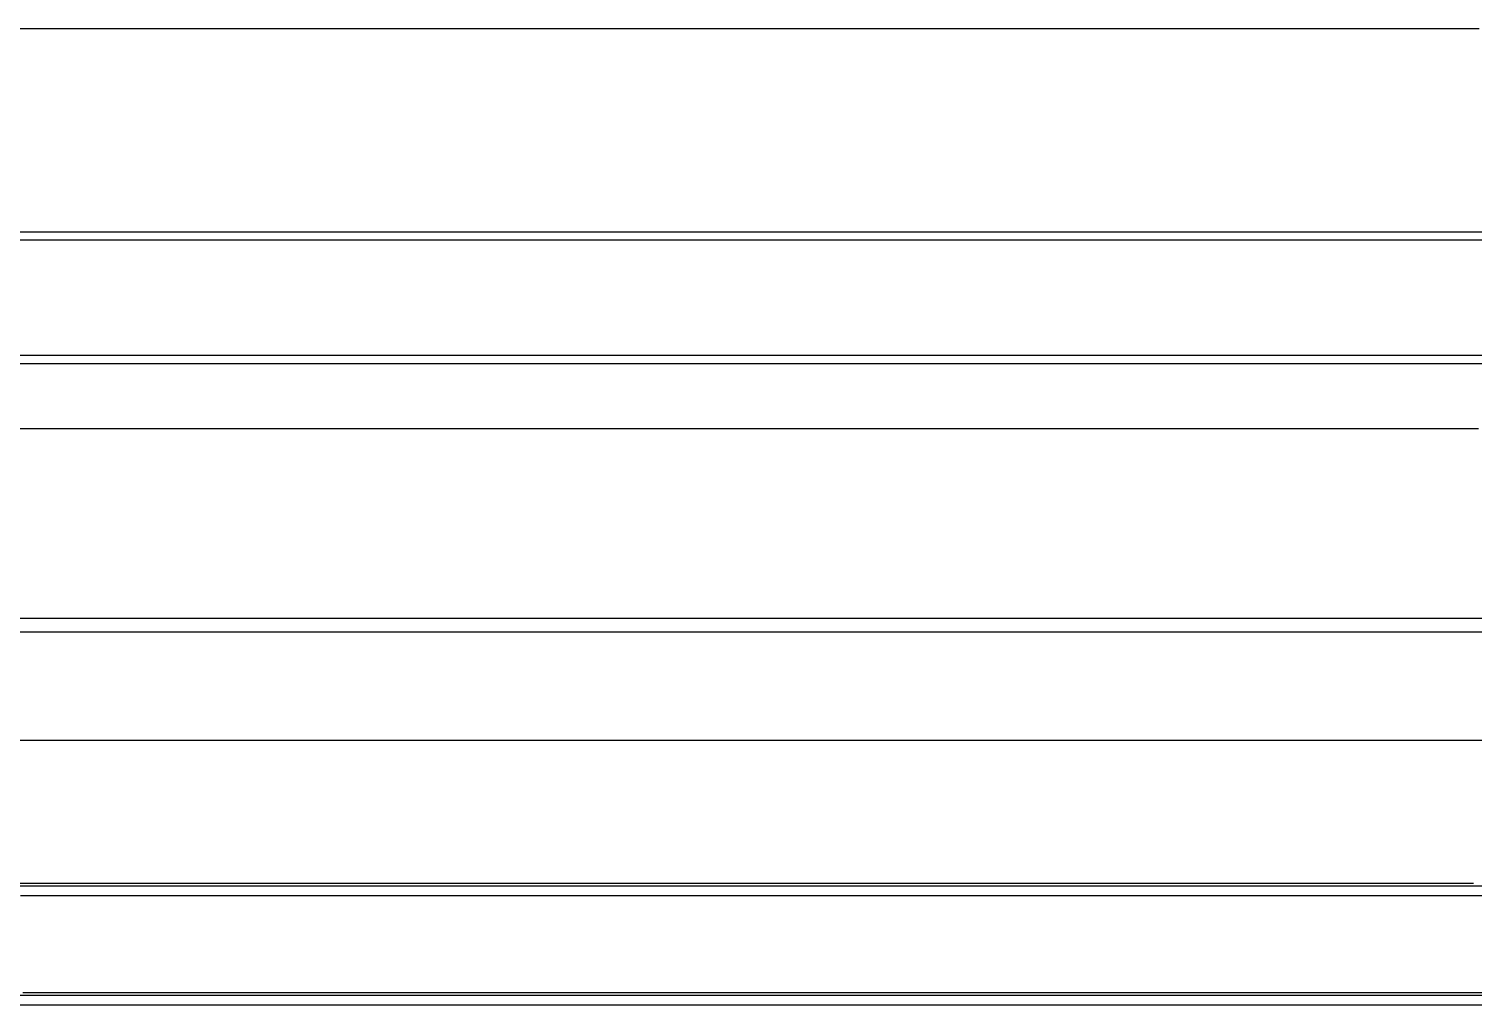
# Model space of a CAD drawing. Header units: millimetres. Extents: x 10 to 287, y 10 to 410.
# Drawn here: x 163.59 to 204.68, y 266.65 to 294.43 of the extents above; entities that cross this region are included whole.
import ezdxf

# ---------------------------------------------------------------- set-up
doc = ezdxf.new("R2010")
doc.units = ezdxf.units.MM
doc.header["$MEASUREMENT"] = 0
doc.layers.add('DIBUJO', color=7, linetype='Continuous')

msp = doc.modelspace()

# ---------------------------------------------------------------- linework, layer by layer
at = {"layer": 'DIBUJO'}
for p, q in [((164.88, 294.427), (162.657, 294.427)), ((167.1, 294.427), (164.88, 294.427)), ((169.32, 294.427), (167.1, 294.427)), ((171.543, 294.427), (169.32, 294.427)), ((173.763, 294.427), (171.543, 294.427)), ((175.983, 294.427), (173.763, 294.427)), ((178.202, 294.427), (175.983, 294.427)), ((180.426, 294.427), (178.202, 294.427)), ((182.646, 294.427), (180.426, 294.427)), ((184.866, 294.427), (182.646, 294.427)), ((187.085, 294.427), (184.866, 294.427)), ((189.309, 294.427), (187.085, 294.427)), ((191.529, 294.427), (189.309, 294.427)), ((193.748, 294.427), (191.529, 294.427)), ((195.972, 294.427), (193.748, 294.427)), ((198.192, 294.427), (195.972, 294.427)), ((200.411, 294.427), (198.192, 294.427)), ((202.631, 294.427), (200.411, 294.427)), ((204.855, 294.427), (202.631, 294.427)), ((163.751, 288.646), (161.527, 288.646)), ((165.971, 288.646), (163.751, 288.646)), ((168.191, 288.646), (165.971, 288.646)), ((170.414, 288.646), (168.191, 288.646)), ((172.634, 288.646), (170.414, 288.646)), ((174.854, 288.646), (172.634, 288.646)), ((177.073, 288.646), (174.854, 288.646)), ((179.297, 288.646), (177.073, 288.646)), ((181.517, 288.646), (179.297, 288.646)), ((183.736, 288.646), (181.517, 288.646)), ((185.956, 288.646), (183.736, 288.646)), ((188.18, 288.646), (185.956, 288.646)), ((190.4, 288.646), (188.18, 288.646)), ((192.619, 288.646), (190.4, 288.646)), ((194.843, 288.646), (192.619, 288.646)), ((197.063, 288.646), (194.843, 288.646)), ((199.282, 288.646), (197.063, 288.646)), ((201.502, 288.646), (199.282, 288.646)), ((203.726, 288.646), (201.502, 288.646)), ((205.945, 288.646), (203.726, 288.646)), ((163.751, 288.415), (161.527, 288.415)), ((165.971, 288.415), (163.751, 288.415)), ((168.191, 288.415), (165.971, 288.415)), ((170.414, 288.415), (168.191, 288.415)), ((172.634, 288.415), (170.414, 288.415)), ((174.854, 288.415), (172.634, 288.415)), ((177.073, 288.415), (174.854, 288.415)), ((179.297, 288.415), (177.073, 288.415)), ((181.517, 288.415), (179.297, 288.415)), ((183.736, 288.415), (181.517, 288.415)), ((185.956, 288.415), (183.736, 288.415)), ((188.18, 288.415), (185.956, 288.415)), ((190.4, 288.415), (188.18, 288.415)), ((192.619, 288.415), (190.4, 288.415)), ((194.843, 288.415), (192.619, 288.415)), ((197.063, 288.415), (194.843, 288.415)), ((199.282, 288.415), (197.063, 288.415)), ((201.502, 288.415), (199.282, 288.415)), ((203.726, 288.415), (201.502, 288.415)), ((205.945, 288.415), (203.726, 288.415)), ((161.527, 285.14), (163.751, 285.14)), ((161.527, 284.908), (163.751, 284.908)), ((163.751, 285.14), (165.971, 285.14)), ((163.751, 284.908), (165.971, 284.908)), ((165.971, 285.14), (168.191, 285.14)), ((165.971, 284.908), (168.191, 284.908)), ((168.191, 285.14), (170.414, 285.14)), ((168.191, 284.908), (170.414, 284.908)), ((170.414, 285.14), (172.634, 285.14)), ((170.414, 284.908), (172.634, 284.908)), ((172.634, 285.14), (174.854, 285.14)), ((172.634, 284.908), (174.854, 284.908)), ((174.854, 285.14), (177.073, 285.14)), ((174.854, 284.908), (177.073, 284.908)), ((177.073, 285.14), (179.297, 285.14)), ((177.073, 284.908), (179.297, 284.908)), ((179.297, 285.14), (181.517, 285.14)), ((179.297, 284.908), (181.517, 284.908)), ((181.517, 285.14), (183.736, 285.14)), ((181.517, 284.908), (183.736, 284.908)), ((183.736, 285.14), (185.956, 285.14)), ((183.736, 284.908), (185.956, 284.908)), ((185.956, 285.14), (188.18, 285.14)), ((185.956, 284.908), (188.18, 284.908)), ((188.18, 285.14), (190.4, 285.14)), ((188.18, 284.908), (190.4, 284.908)), ((190.4, 285.14), (192.619, 285.14)), ((190.4, 284.908), (192.619, 284.908)), ((192.619, 285.14), (194.843, 285.14)), ((192.619, 284.908), (194.843, 284.908)), ((194.843, 285.14), (197.063, 285.14)), ((194.843, 284.908), (197.063, 284.908)), ((197.063, 285.14), (199.282, 285.14)), ((197.063, 284.908), (199.282, 284.908)), ((199.282, 285.14), (201.502, 285.14)), ((199.282, 284.908), (201.502, 284.908)), ((201.502, 285.14), (203.726, 285.14)), ((201.502, 284.908), (203.726, 284.908)), ((203.726, 285.14), (205.945, 285.14)), ((203.726, 284.908), (205.945, 284.908)), ((162.784, 283.055), (164.187, 283.055)), ((164.187, 283.055), (165.585, 283.055)), ((165.585, 283.055), (166.988, 283.055)), ((166.988, 283.055), (168.391, 283.055)), ((168.391, 283.055), (169.79, 283.055)), ((169.79, 283.055), (171.193, 283.055)), ((171.193, 283.055), (172.595, 283.055)), ((172.595, 283.055), (173.998, 283.055)), ((173.998, 283.055), (175.397, 283.055)), ((175.397, 283.055), (176.8, 283.055)), ((176.8, 283.055), (178.202, 283.055)), ((178.202, 283.055), (179.601, 283.055)), ((179.601, 283.055), (181.004, 283.055)), ((181.004, 283.055), (182.407, 283.055)), ((182.407, 283.055), (183.806, 283.055)), ((183.806, 283.055), (185.209, 283.055)), ((185.209, 283.055), (186.611, 283.055)), ((186.611, 283.055), (188.01, 283.055)), ((188.01, 283.055), (189.413, 283.055)), ((189.413, 283.055), (190.816, 283.055)), ((190.816, 283.055), (192.215, 283.055)), ((192.215, 283.055), (193.617, 283.055)), ((193.617, 283.055), (195.02, 283.055)), ((195.02, 283.055), (196.423, 283.055)), ((196.423, 283.055), (197.822, 283.055)), ((197.822, 283.055), (199.225, 283.055)), ((199.225, 283.055), (200.627, 283.055)), ((200.627, 283.055), (202.026, 283.055)), ((202.026, 283.055), (203.429, 283.055)), ((203.429, 283.055), (204.832, 283.055)), ((161.416, 277.659), (163.635, 277.659)), ((163.635, 277.659), (165.855, 277.659)), ((165.855, 277.659), (168.079, 277.659)), ((168.079, 277.659), (170.299, 277.659)), ((170.299, 277.659), (172.518, 277.659)), ((172.518, 277.659), (174.738, 277.659)), ((174.738, 277.659), (176.962, 277.659)), ((176.962, 277.659), (179.181, 277.659)), ((179.181, 277.659), (181.401, 277.659)), ((181.401, 277.659), (183.625, 277.659)), ((183.625, 277.659), (185.844, 277.659)), ((185.844, 277.659), (188.064, 277.659)), ((188.064, 277.659), (190.284, 277.659)), ((190.284, 277.659), (192.507, 277.659)), ((192.507, 277.659), (194.727, 277.659)), ((194.727, 277.659), (196.947, 277.659)), ((196.947, 277.659), (199.167, 277.659)), ((199.167, 277.659), (201.39, 277.659)), ((201.39, 277.659), (203.61, 277.659)), ((203.61, 277.659), (205.83, 277.659)), ((162.969, 277.274), (165.189, 277.274)), ((165.189, 277.274), (167.408, 277.274)), ((167.408, 277.274), (169.632, 277.274)), ((169.632, 277.274), (171.852, 277.274)), ((171.852, 277.274), (174.071, 277.274)), ((174.071, 277.274), (176.295, 277.274)), ((176.295, 277.274), (178.515, 277.274)), ((178.515, 277.274), (180.734, 277.274)), ((180.734, 277.274), (182.954, 277.274)), ((182.954, 277.274), (185.178, 277.274)), ((185.178, 277.274), (187.397, 277.274)), ((187.397, 277.274), (189.617, 277.274)), ((189.617, 277.274), (191.837, 277.274)), ((191.837, 277.274), (194.061, 277.274)), ((194.061, 277.274), (196.28, 277.274)), ((196.28, 277.274), (198.5, 277.274)), ((198.5, 277.274), (200.72, 277.274)), ((200.72, 277.274), (202.943, 277.274)), ((202.943, 277.274), (205.163, 277.274)), ((162.969, 274.191), (165.189, 274.191)), ((165.189, 274.191), (167.408, 274.191)), ((167.408, 274.191), (169.632, 274.191)), ((169.632, 274.191), (171.852, 274.191)), ((171.852, 274.191), (174.071, 274.191)), ((174.071, 274.191), (176.295, 274.191)), ((176.295, 274.191), (178.515, 274.191)), ((178.515, 274.191), (180.734, 274.191)), ((180.734, 274.191), (182.954, 274.191)), ((182.954, 274.191), (185.178, 274.191)), ((185.178, 274.191), (187.397, 274.191)), ((187.397, 274.191), (189.617, 274.191)), ((189.617, 274.191), (191.837, 274.191)), ((191.837, 274.191), (194.061, 274.191)), ((194.061, 274.191), (196.28, 274.191)), ((196.28, 274.191), (198.5, 274.191)), ((198.5, 274.191), (200.72, 274.191)), ((200.72, 274.191), (202.943, 274.191)), ((202.943, 274.191), (205.163, 274.191)), ((162.953, 270.041), (164.144, 270.041)), ((163.061, 270.118), (164.252, 270.118)), ((164.144, 270.041), (165.339, 270.041)), ((164.252, 270.118), (165.443, 270.118)), ((165.339, 270.041), (166.53, 270.041)), ((165.443, 270.118), (166.63, 270.118)), ((166.53, 270.041), (167.72, 270.041)), ((166.63, 270.118), (167.821, 270.118)), ((167.72, 270.041), (168.911, 270.041)), ((167.821, 270.118), (169.011, 270.118)), ((168.911, 270.041), (170.106, 270.041)), ((169.011, 270.118), (170.198, 270.118)), ((170.106, 270.041), (171.297, 270.041)), ((170.198, 270.118), (171.389, 270.118)), ((171.297, 270.041), (172.487, 270.041)), ((171.389, 270.118), (172.58, 270.118)), ((172.487, 270.041), (173.678, 270.041)), ((172.58, 270.118), (173.767, 270.118)), ((173.678, 270.041), (174.873, 270.041)), ((173.767, 270.118), (174.958, 270.118)), ((174.873, 270.041), (176.064, 270.041)), ((174.958, 270.118), (176.148, 270.118)), ((176.064, 270.041), (177.254, 270.041)), ((176.148, 270.118), (177.335, 270.118)), ((177.254, 270.041), (178.445, 270.041)), ((177.335, 270.118), (178.526, 270.118)), ((178.445, 270.041), (179.64, 270.041)), ((178.526, 270.118), (179.717, 270.118)), ((179.64, 270.041), (180.831, 270.041)), ((179.717, 270.118), (180.904, 270.118)), ((180.831, 270.041), (182.022, 270.041)), ((180.904, 270.118), (182.095, 270.118)), ((182.022, 270.041), (183.212, 270.041)), ((182.095, 270.118), (183.286, 270.118)), ((183.212, 270.041), (184.407, 270.041)), ((183.286, 270.118), (184.472, 270.118)), ((184.407, 270.041), (185.598, 270.041)), ((184.472, 270.118), (185.663, 270.118)), ((185.598, 270.041), (186.789, 270.041)), ((185.663, 270.118), (186.854, 270.118)), ((186.789, 270.041), (187.979, 270.041)), ((186.854, 270.118), (188.041, 270.118)), ((187.979, 270.041), (189.174, 270.041)), ((188.041, 270.118), (189.232, 270.118)), ((189.174, 270.041), (190.365, 270.041)), ((189.232, 270.118), (190.423, 270.118)), ((190.365, 270.041), (191.556, 270.041)), ((190.423, 270.118), (191.61, 270.118)), ((191.556, 270.041), (192.746, 270.041)), ((191.61, 270.118), (192.8, 270.118)), ((192.746, 270.041), (193.941, 270.041)), ((192.8, 270.118), (193.991, 270.118)), ((193.941, 270.041), (195.132, 270.041)), ((193.991, 270.118), (195.178, 270.118)), ((195.132, 270.041), (196.323, 270.041)), ((195.178, 270.118), (196.369, 270.118)), ((196.323, 270.041), (197.513, 270.041)), ((196.369, 270.118), (197.56, 270.118)), ((197.513, 270.041), (198.708, 270.041)), ((197.56, 270.118), (198.747, 270.118)), ((198.708, 270.041), (199.899, 270.041)), ((198.747, 270.118), (199.937, 270.118)), ((199.899, 270.041), (201.09, 270.041)), ((199.937, 270.118), (201.128, 270.118)), ((201.09, 270.041), (202.281, 270.041)), ((201.128, 270.118), (202.315, 270.118)), ((202.281, 270.041), (203.475, 270.041)), ((202.315, 270.118), (203.506, 270.118)), ((203.475, 270.041), (204.666, 270.041)), ((203.506, 270.118), (204.697, 270.118)), ((204.666, 270.041), (205.857, 270.041)), ((163.35, 269.771), (164.58, 269.771)), ((164.58, 269.771), (165.805, 269.771)), ((165.805, 269.771), (167.034, 269.771)), ((167.034, 269.771), (168.264, 269.771)), ((168.264, 269.771), (169.489, 269.771)), ((169.489, 269.771), (170.719, 269.771)), ((170.719, 269.771), (171.948, 269.771)), ((171.948, 269.771), (173.173, 269.771)), ((173.173, 269.771), (174.403, 269.771)), ((174.403, 269.771), (175.628, 269.771)), ((175.628, 269.771), (176.858, 269.771)), ((176.858, 269.771), (178.087, 269.771)), ((178.087, 269.771), (179.312, 269.771)), ((179.312, 269.771), (180.542, 269.771)), ((180.542, 269.771), (181.771, 269.771)), ((181.771, 269.771), (182.997, 269.771)), ((182.997, 269.771), (184.226, 269.771)), ((184.226, 269.771), (185.451, 269.771)), ((185.451, 269.771), (186.681, 269.771)), ((186.681, 269.771), (187.91, 269.771)), ((187.91, 269.771), (189.135, 269.771)), ((189.135, 269.771), (190.365, 269.771)), ((190.365, 269.771), (191.594, 269.771)), ((191.594, 269.771), (192.82, 269.771)), ((192.82, 269.771), (194.049, 269.771)), ((194.049, 269.771), (195.274, 269.771)), ((195.274, 269.771), (196.504, 269.771)), ((196.504, 269.771), (197.733, 269.771)), ((197.733, 269.771), (198.959, 269.771)), ((198.959, 269.771), (200.188, 269.771)), ((200.188, 269.771), (201.417, 269.771)), ((201.417, 269.771), (202.643, 269.771)), ((202.643, 269.771), (203.872, 269.771)), ((203.872, 269.771), (205.101, 269.771)), ((164.776, 266.919), (163.285, 266.919)), ((164.911, 266.996), (163.42, 266.996)), ((166.271, 266.919), (164.776, 266.919)), ((166.406, 266.996), (164.911, 266.996)), ((167.767, 266.919), (166.271, 266.919)), ((167.898, 266.996), (166.406, 266.996)), ((169.258, 266.919), (167.767, 266.919)), ((169.393, 266.996), (167.898, 266.996)), ((170.753, 266.919), (169.258, 266.919)), ((170.884, 266.996), (169.393, 266.996)), ((172.245, 266.919), (170.753, 266.919)), ((172.38, 266.996), (170.884, 266.996)), ((173.74, 266.919), (172.245, 266.919)), ((173.871, 266.996), (172.38, 266.996)), ((175.231, 266.919), (173.74, 266.919)), ((175.366, 266.996), (173.871, 266.996)), ((176.727, 266.919), (175.231, 266.919)), ((176.858, 266.996), (175.366, 266.996)), ((178.218, 266.919), (176.727, 266.919)), ((178.353, 266.996), (176.858, 266.996)), ((179.713, 266.919), (178.218, 266.919)), ((179.844, 266.996), (178.353, 266.996)), ((181.205, 266.919), (179.713, 266.919)), ((181.339, 266.996), (179.844, 266.996)), ((182.7, 266.919), (181.205, 266.919)), ((182.831, 266.996), (181.339, 266.996)), ((184.191, 266.919), (182.7, 266.919)), ((184.326, 266.996), (182.831, 266.996)), ((185.686, 266.919), (184.191, 266.919)), ((185.817, 266.996), (184.326, 266.996)), ((187.178, 266.919), (185.686, 266.919)), ((187.313, 266.996), (185.817, 266.996)), ((188.673, 266.919), (187.178, 266.919)), ((188.808, 266.996), (187.313, 266.996)), ((190.164, 266.919), (188.673, 266.919)), ((190.299, 266.996), (188.808, 266.996)), ((191.66, 266.919), (190.164, 266.919)), ((191.795, 266.996), (190.299, 266.996)), ((193.151, 266.919), (191.66, 266.919)), ((193.286, 266.996), (191.795, 266.996)), ((194.646, 266.919), (193.151, 266.919)), ((194.781, 266.996), (193.286, 266.996)), ((196.142, 266.919), (194.646, 266.919)), ((196.273, 266.996), (194.781, 266.996)), ((197.633, 266.919), (196.142, 266.919)), ((197.768, 266.996), (196.273, 266.996)), ((199.128, 266.919), (197.633, 266.919)), ((199.259, 266.996), (197.768, 266.996)), ((200.62, 266.919), (199.128, 266.919)), ((200.754, 266.996), (199.259, 266.996)), ((202.115, 266.919), (200.62, 266.919)), ((202.246, 266.996), (200.754, 266.996)), ((203.606, 266.919), (202.115, 266.919)), ((203.741, 266.996), (202.246, 266.996)), ((205.101, 266.919), (203.606, 266.919)), ((205.232, 266.996), (203.741, 266.996)), ((164.776, 266.649), (163.285, 266.649)), ((166.271, 266.649), (164.776, 266.649)), ((167.767, 266.649), (166.271, 266.649)), ((169.258, 266.649), (167.767, 266.649)), ((170.753, 266.649), (169.258, 266.649)), ((172.245, 266.649), (170.753, 266.649)), ((173.74, 266.649), (172.245, 266.649)), ((175.231, 266.649), (173.74, 266.649)), ((176.727, 266.649), (175.231, 266.649)), ((178.218, 266.649), (176.727, 266.649)), ((179.713, 266.649), (178.218, 266.649)), ((181.205, 266.649), (179.713, 266.649)), ((182.7, 266.649), (181.205, 266.649)), ((184.191, 266.649), (182.7, 266.649)), ((185.686, 266.649), (184.191, 266.649)), ((187.178, 266.649), (185.686, 266.649)), ((188.673, 266.649), (187.178, 266.649)), ((190.164, 266.649), (188.673, 266.649)), ((191.66, 266.649), (190.164, 266.649)), ((193.151, 266.649), (191.66, 266.649)), ((194.646, 266.649), (193.151, 266.649)), ((196.142, 266.649), (194.646, 266.649)), ((197.633, 266.649), (196.142, 266.649)), ((199.128, 266.649), (197.633, 266.649)), ((200.62, 266.649), (199.128, 266.649)), ((202.115, 266.649), (200.62, 266.649)), ((203.606, 266.649), (202.115, 266.649)), ((205.101, 266.649), (203.606, 266.649))]:
    msp.add_line(p, q, dxfattribs=at)

doc.saveas('drawing.dxf')
